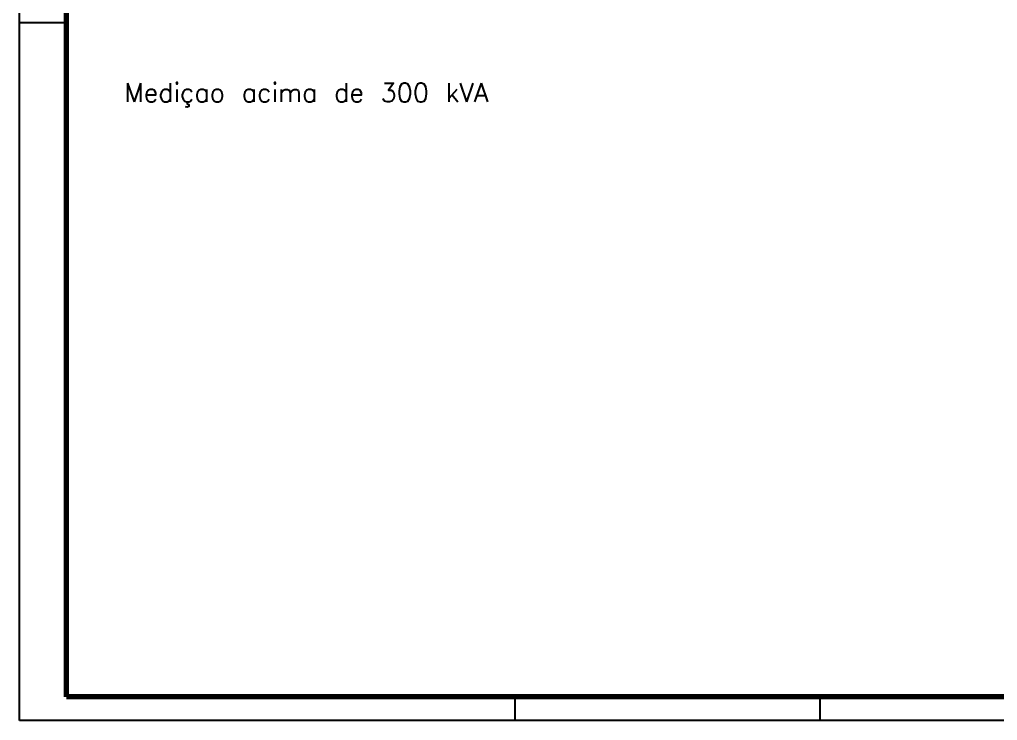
# Model space of a CAD drawing. Extents: x -593 to 248, y 430 to 1024.
# Drawn here: x -592.7 to -176.1, y 429.6 to 727.9 of the extents above; entities that cross this region are included whole.
import ezdxf

# ---------------------------------------------------------------- set-up
doc = ezdxf.new("R2010")
doc.units = 0
doc.header["$MEASUREMENT"] = 0
doc.styles.get("Standard").update_dxf_attribs({"font": 'txt.shx', "height": 0.4})

msp = doc.modelspace()

# ---------------------------------------------------------------- linework, layer by layer
for p, q in [((-592.7, 429.57), (-592.7, 1023.57)), ((-572.7, 726.57), (-592.7, 726.57)), ((-381.7, 439.57), (-381.7, 429.57)), ((-251.7, 439.57), (-251.7, 429.57)), ((248.3, 429.57), (-592.7, 429.57))]:
    msp.add_line(p, q)
at = {"lineweight": 100}
for p, q in [((-572.7, 439.57), (-572.7, 1013.57)), ((238.3, 439.57), (-572.7, 439.57))]:
    msp.add_line(p, q, dxfattribs=at)

# ---------------------------------------------------------------- texts
at = {"linetype": 'ByBlock', "insert": (-548.04, 700.84), "char_height": 8, "attachment_point": 1}
msp.add_mtext_dynamic_manual_height_columns('Mediçao acima de 300 kVA', width=224.5408, gutter_width=2, heights=[0], dxfattribs=at)

doc.saveas('drawing.dxf')
